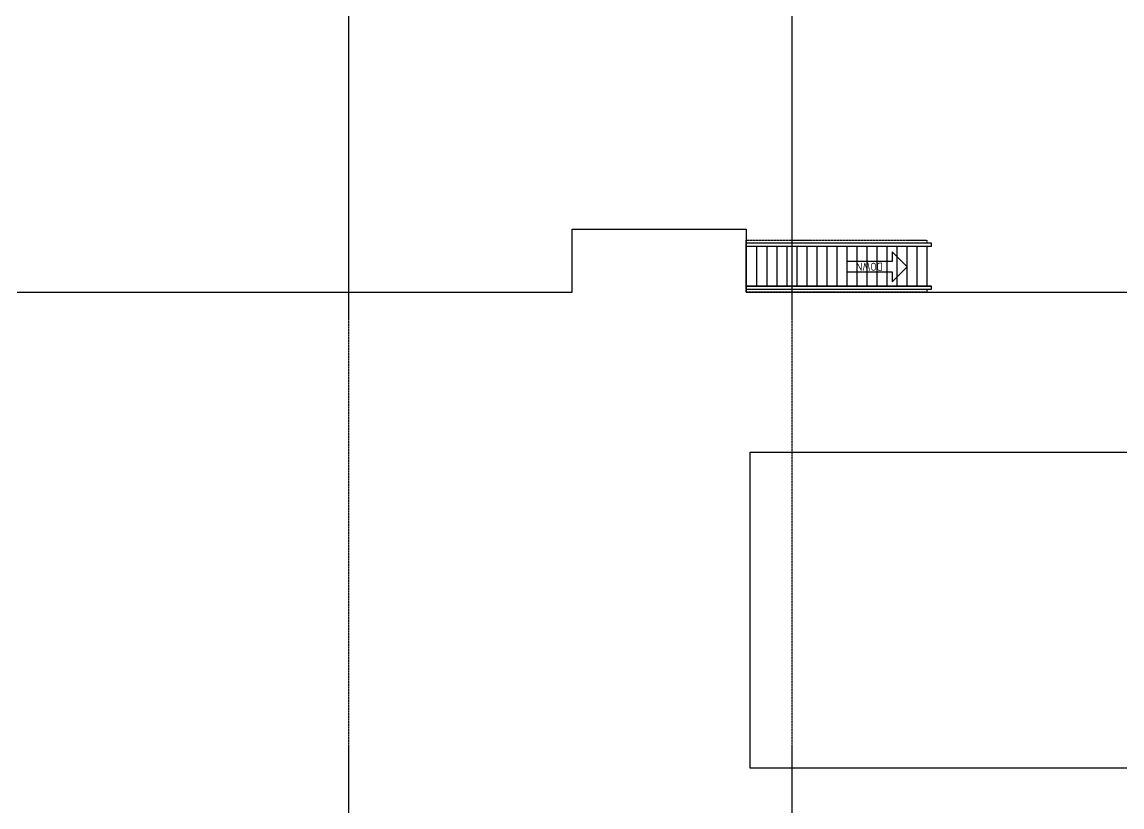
# Model space of a CAD drawing. Header units: millimetres. Extents: x -677815 to 476396, y -125373 to 39000.
# Drawn here: x 168001 to 195493, y -23274 to -3649 of the extents above; entities that cross this region are included whole.
import ezdxf

# ---------------------------------------------------------------- set-up
doc = ezdxf.new("R2010")
doc.units = ezdxf.units.MM
doc.linetypes.add('Xref building Toll$0$Grid Line', pattern=[22.225, 12.7, -3.175, 3.175, -3.175])
doc.linetypes.add('Xref Mezz Stairs$0$AM_ISO02W050', pattern=[7.5, 6, -1.5])
for name, color, linetype, lineweight in [('AM_BOR', 4, 'Continuous', 25), ('Xref Mezz Stairs$0$Hidden', 9, 'Xref Mezz Stairs$0$AM_ISO02W050', 25), ('Xref Mezz Stairs$0$Platform', 1, 'Continuous', 25)]:
    doc.layers.add(name, color=color, linetype=linetype, lineweight=lineweight)
doc.layers.add('Xref building Toll$0$S-GRID', color=8, linetype='Continuous')
doc.layers.add('Xref Mezz Stairs$0$Flow Arrows', color=40, linetype='Continuous')
doc.styles.add('Xref Mezz Stairs$0$STANDARD', font='ISOCP.SHX')

# ---------------------------------------------------------------- blocks, each defined once
blk = doc.blocks.new('Xref building Toll$0$Toll Grids')
at = {"layer": 'Xref building Toll$0$S-GRID', "linetype": 'Xref building Toll$0$Grid Line'}
for p, q in [((176166, -125373.3), (176166, 36031.5)), ((187253, -125373.3), (187253, 36031.5))]:
    blk.add_line(p, q, dxfattribs=at)
blk = doc.blocks.new('Xref building Toll')
blk.add_blockref('Xref building Toll$0$Toll Grids', (0, 0))
blk = doc.blocks.new('Xref Mezz Stairs$0$stairs')
for p, q in [((-505, 100), (-505, -4535)), ((500, 100), (500, -4535)), ((500, -170), (-505, -170)), ((-505, -420), (500, -420)), ((-505, -670), (500, -670)), ((-505, -920), (500, -920)), ((-505, -1170), (500, -1170)), ((-505, -1420), (500, -1420)), ((-505, -1670), (500, -1670)), ((-505, -1920), (500, -1920)), ((-505, -2170), (500, -2170)), ((-505, -2420), (500, -2420)), ((-505, -2670), (500, -2670)), ((-505, -2920), (500, -2920)), ((-505, -3170), (500, -3170)), ((-505, -3420), (500, -3420)), ((-505, -3670), (500, -3670)), ((-505, -3920), (500, -3920)), ((-505, -4170), (500, -4170)), ((-505, -4420), (500, -4420))]:
    blk.add_line(p, q)
for points in [[(-505, 100), (-505, -4535), (-580, -4535), (-580, 100)], [(575, 100), (-580, 100)], [(575, 100), (575, -4535), (500, -4535), (500, 100)], [(-505, -4420), (500, -4420)], [(-505, -4420), (500, -4420)]]:
    blk.add_lwpolyline(points)
at = {"layer": 'Xref Mezz Stairs$0$Hidden'}
for points in [[(-580, 100), (-654, 100), (-654, -4420), (-580, -4420)], [(575, -4420), (650, -4420), (650, 100), (575, 100)]]:
    blk.add_lwpolyline(points, dxfattribs=at)
blk = doc.blocks.new('Xref Mezz Stairs$0$Stair Arrow')
at = {"color": 0, "linetype": 'Continuous'}
blk.add_lwpolyline([(0, 0), (375, -375), (375, -127.5), (1500, -127.5), (1500, 127.5), (375, 127.5), (375, 375)], close=True, dxfattribs=at)
at = {"insert": (937.5, 0), "char_height": 200, "attachment_point": 5, "style": 'Xref Mezz Stairs$0$STANDARD'}
blk.add_mtext_dynamic_manual_height_columns('DOWN', width=523.593, gutter_width=12.5, heights=[0], dxfattribs=at)
blk = doc.blocks.new('Xref Mezz Stairs')
at = {"layer": 'Xref Mezz Stairs$0$Platform'}
blk.add_lwpolyline([(245297, -41955), (144497, -41955), (144497, -22306), (162697, -22303), (162697, -8105), (166698, -8105), (166698, -10405), (181748, -10405), (181748, -8830), (186098, -8830), (186098, -10405), (260047, -10405)], dxfattribs=at)
blk.add_lwpolyline([(186202, -14405), (225497, -14405), (225497, -22305), (186202, -22305)], close=True, dxfattribs=at)
at = {"layer": 'Xref Mezz Stairs$0$Flow Arrows', "rotation": 180}
blk.add_blockref('Xref Mezz Stairs$0$Stair Arrow', (190120, -9767), dxfattribs=at)
at = {"layer": 'Xref Mezz Stairs$0$Platform', "xscale": -1, "rotation": 89.99999999802645}
blk.add_blockref('Xref Mezz Stairs$0$stairs', (186197, -9757), dxfattribs=at)

msp = doc.modelspace()

# ---------------------------------------------------------------- block references
at = {"layer": 'AM_BOR'}
for name in ['Xref building Toll', 'Xref Mezz Stairs']:
    msp.add_blockref(name, (0, 0), dxfattribs=at)

doc.saveas('drawing.dxf')
